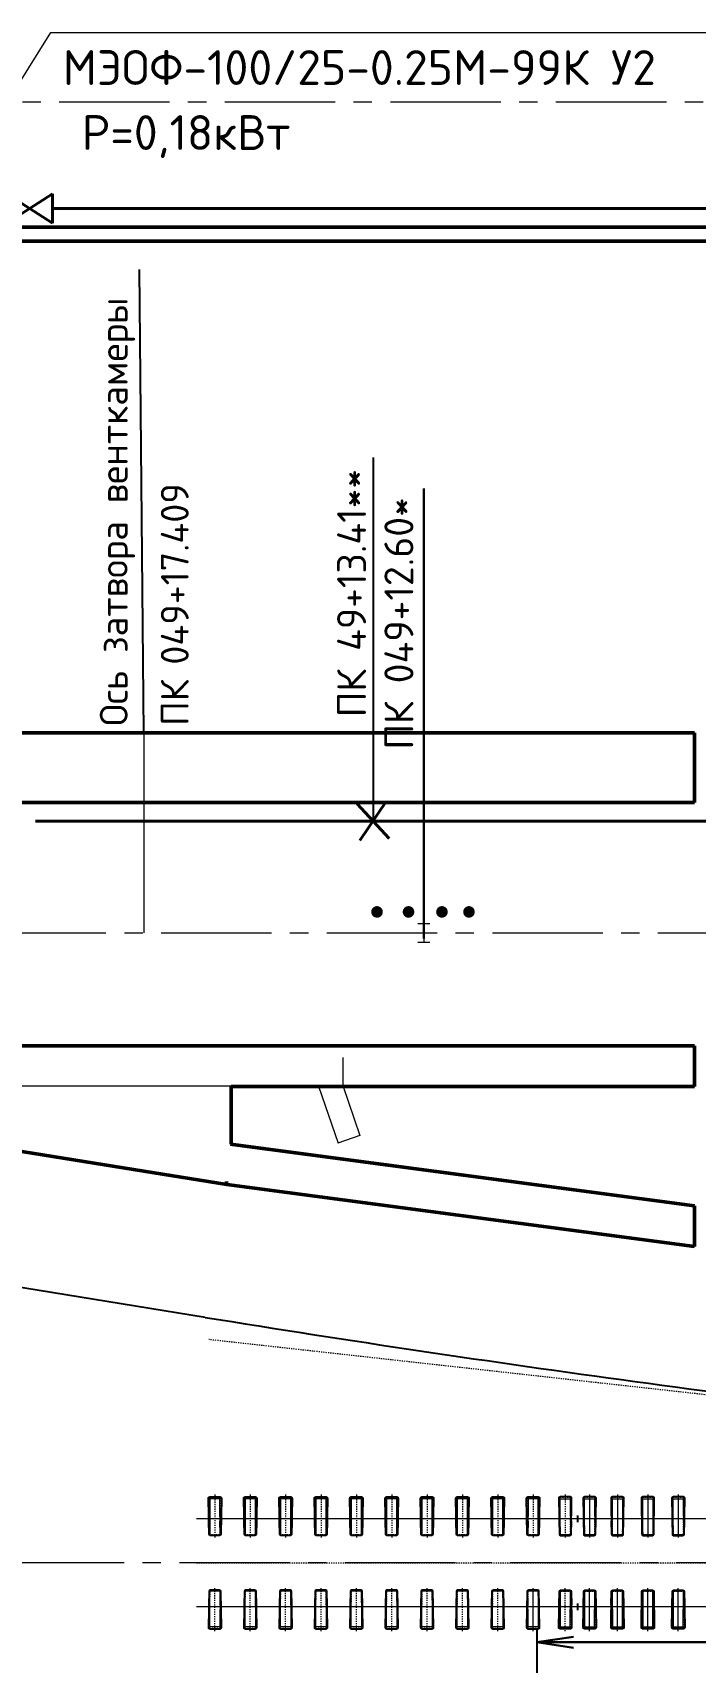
# Paper-space layout 'л2-л8' of a CAD drawing. Header units: millimetres. Extents: x 10032 to 18918, y -3051 to 627.
# Drawn here: x 17014.2 to 17071.4, y -1679.7 to -1539.1 of the extents above; entities that cross this region are included whole.
import ezdxf

# ---------------------------------------------------------------- set-up
doc = ezdxf.new("R2010")
doc.units = ezdxf.units.MM
doc.header["$LTSCALE"] = 0.5
for name, pattern in [('CENTER', [2, 1.25, -0.25, 0.25, -0.25]), ('CENTER2', [28.575, 19.05, -3.175, 3.175, -3.175]), ('HIDDEN', [0.375, 0.25, -0.125])]:
    doc.linetypes.add(name, pattern=pattern)
for name, color, linetype in [('1_NADPIS', 7, 'Continuous'), ('3_RAZMER', 7, 'Continuous'), ('NADPISI', 110, 'Continuous'), ('ВК_надписи', 7, 'Continuous'), ('ВК_сети', 4, 'Continuous'), ('ГТ_Конструкции', 2, 'Continuous'), ('ГТ_Ось_Пути', 251, 'Continuous'), ('ГТ_Ось_разбивочная', 7, 'Continuous'), ('Эл', 41, 'Continuous')]:
    doc.layers.add(name, color=color, linetype=linetype)
for name, color, linetype, lineweight in [('А_Конструкции', 4, 'Continuous', 50), ('А_Текст', 255, 'Continuous', 20), ('АР_Оси', 242, 'CENTER2', 18)]:
    doc.layers.add(name, color=color, linetype=linetype, lineweight=lineweight)
doc.layers.add('ГТ_Стрелочный_Перевод', color=6, linetype='Continuous', lineweight=15, transparency=0.5)
doc.styles.add('Стандарт ММП', font='isocpeur.ttf')

# ---------------------------------------------------------------- blocks, each defined once
blk = doc.blocks.new('10093')
at = {"lineweight": 9}
for p, q in [((-28320, 760), (-34887, 760)), ((-28320, 760), (-28320, 817)), ((-28320, 760), (-28320, 817)), ((-28320, 703), (-28320, 760)), ((-28320, 703), (-28320, 760)), ((-28312, 760), (-28312, 817)), ((-28312, 760), (-28312, 817)), ((-28312, 703), (-28312, 760)), ((-28312, 703), (-28312, 760)), ((-15812, 760), (-28312, 760)), ((-28320, -760), (-34887, -760)), ((-28320, -760), (-28320, -703)), ((-28320, -760), (-28320, -703)), ((-28320, -817), (-28320, -760)), ((-28320, -817), (-28320, -760)), ((-28312, -760), (-28312, -703)), ((-28312, -760), (-28312, -703)), ((-28312, -817), (-28312, -760)), ((-28312, -817), (-28312, -760)), ((-15812, -760), (-28312, -760))]:
    blk.add_line(p, q, dxfattribs=at)
at = {"color": 5, "linetype": 'CENTER', "lineweight": 9, "ltscale": 0.25}
for p, q in [((-34887, 0), (27795, 0)), ((-1, 0), (-34674, -3853))]:
    blk.add_line(p, q, dxfattribs=at)
at = {"lineweight": 9, "ltscale": 100}
for points in [[(-34679, 493), (-34688, 1116, -0.418481), (-34662, 1143), (-34481, 1143, -0.418481), (-34455, 1116), (-34464, 493)], [(-34668, 494), (-34677, 1117, -0.418481), (-34662, 1132), (-34481, 1132, -0.418481), (-34466, 1117), (-34475, 494)], [(-34069, 493), (-34078, 1116, -0.418481), (-34052, 1143), (-33871, 1143, -0.418481), (-33845, 1116), (-33854, 493)], [(-34058, 494), (-34067, 1117, -0.418481), (-34052, 1132), (-33871, 1132, -0.418481), (-33856, 1117), (-33865, 494)], [(-33459, 493), (-33468, 1116, -0.418481), (-33442, 1143), (-33261, 1143, -0.418481), (-33235, 1116), (-33244, 493)], [(-33448, 494), (-33457, 1117, -0.418481), (-33442, 1132), (-33261, 1132, -0.418481), (-33246, 1117), (-33255, 494)], [(-32849, 493), (-32858, 1116, -0.418481), (-32832, 1143), (-32651, 1143, -0.418481), (-32625, 1116), (-32634, 493)], [(-32838, 494), (-32847, 1117, -0.418481), (-32832, 1132), (-32651, 1132, -0.418481), (-32636, 1117), (-32645, 494)], [(-32239, 493), (-32248, 1116, -0.418481), (-32222, 1143), (-32041, 1143, -0.418481), (-32015, 1116), (-32024, 493)], [(-32228, 494), (-32237, 1117, -0.418481), (-32222, 1132), (-32041, 1132, -0.418481), (-32026, 1117), (-32035, 494)], [(-31629, 493), (-31638, 1116, -0.418481), (-31612, 1143), (-31431, 1143, -0.418481), (-31405, 1116), (-31414, 493)], [(-31618, 494), (-31627, 1117, -0.418481), (-31612, 1132), (-31431, 1132, -0.418481), (-31416, 1117), (-31425, 494)], [(-31019, 493), (-31028, 1116, -0.418481), (-31002, 1143), (-30821, 1143, -0.418481), (-30795, 1116), (-30804, 493)], [(-31008, 494), (-31017, 1117, -0.418481), (-31002, 1132), (-30821, 1132, -0.418481), (-30806, 1117), (-30815, 494)], [(-30409, 493), (-30418, 1116, -0.418481), (-30392, 1143), (-30211, 1143, -0.418481), (-30185, 1116), (-30194, 493)], [(-30398, 494), (-30407, 1117, -0.418481), (-30392, 1132), (-30211, 1132, -0.418481), (-30196, 1117), (-30205, 494)], [(-29799, 493), (-29808, 1116, -0.418481), (-29782, 1143), (-29601, 1143, -0.418481), (-29575, 1116), (-29584, 493)], [(-29788, 494), (-29797, 1117, -0.418481), (-29782, 1132), (-29601, 1132, -0.418481), (-29586, 1117), (-29595, 494)], [(-29189, 493), (-29198, 1116, -0.418481), (-29172, 1143), (-28991, 1143, -0.418481), (-28965, 1116), (-28974, 493)], [(-29178, 494), (-29187, 1117, -0.418481), (-29172, 1132), (-28991, 1132, -0.418481), (-28976, 1117), (-28985, 494)], [(-28419, 494), (-28410, 1117, 0.418481), (-28436, 1143), (-28616, 1143, 0.418481), (-28642, 1117), (-28633, 494)], [(-28430, 494), (-28421, 1117, 0.418481), (-28436, 1132), (-28616, 1132, 0.418481), (-28631, 1117), (-28622, 494)], [(-27999, 494), (-27990, 1117, 0.418481), (-28016, 1143), (-28196, 1143, 0.418481), (-28222, 1117), (-28213, 494)], [(-28010, 494), (-28001, 1117, 0.418481), (-28016, 1132), (-28196, 1132, 0.418481), (-28211, 1117), (-28202, 494)], [(-27519, 494), (-27510, 1117, 0.418481), (-27536, 1143), (-27716, 1143, 0.418481), (-27742, 1117), (-27733, 494)], [(-27530, 494), (-27521, 1117, 0.418481), (-27536, 1132), (-27716, 1132, 0.418481), (-27731, 1117), (-27722, 494)], [(-26994, 494), (-26985, 1117, 0.418481), (-27011, 1143), (-27191, 1143, 0.418481), (-27217, 1117), (-27208, 494)], [(-27005, 494), (-26996, 1117, 0.418481), (-27011, 1132), (-27191, 1132, 0.418481), (-27206, 1117), (-27197, 494)], [(-26469, 494), (-26460, 1117, 0.418481), (-26486, 1143), (-26666, 1143, 0.418481), (-26692, 1117), (-26683, 494)], [(-26480, 494), (-26471, 1117, 0.418481), (-26486, 1132), (-26666, 1132, 0.418481), (-26681, 1117), (-26672, 494)], [(-34483, 491), (-34484, 1100, 0.413505), (-34489, 1105), (-34654, 1105, 0.413505), (-34659, 1100), (-34660, 491)], [(-33873, 491), (-33874, 1100, 0.413505), (-33879, 1105), (-34044, 1105, 0.413505), (-34049, 1100), (-34050, 491)], [(-33263, 491), (-33264, 1100, 0.413505), (-33269, 1105), (-33434, 1105, 0.413505), (-33439, 1100), (-33440, 491)], [(-32653, 491), (-32654, 1100, 0.413505), (-32659, 1105), (-32824, 1105, 0.413505), (-32829, 1100), (-32830, 491)], [(-32043, 491), (-32044, 1100, 0.413505), (-32049, 1105), (-32214, 1105, 0.413505), (-32219, 1100), (-32220, 491)], [(-31433, 491), (-31434, 1100, 0.413505), (-31439, 1105), (-31604, 1105, 0.413505), (-31609, 1100), (-31610, 491)], [(-30823, 491), (-30824, 1100, 0.413505), (-30829, 1105), (-30994, 1105, 0.413505), (-30999, 1100), (-31000, 491)], [(-30213, 491), (-30214, 1100, 0.413505), (-30219, 1105), (-30384, 1105, 0.413505), (-30389, 1100), (-30390, 491)], [(-29603, 491), (-29604, 1100, 0.413505), (-29609, 1105), (-29774, 1105, 0.413505), (-29779, 1100), (-29780, 491)], [(-28993, 491), (-28994, 1100, 0.413505), (-28999, 1105), (-29164, 1105, 0.413505), (-29169, 1100), (-29170, 491)], [(-28614, 491), (-28613, 1101, -0.413505), (-28608, 1106), (-28444, 1106, -0.413505), (-28439, 1101), (-28438, 491)], [(-28194, 491), (-28193, 1101, -0.413505), (-28188, 1106), (-28024, 1106, -0.413505), (-28019, 1101), (-28018, 491)], [(-27714, 491), (-27713, 1101, -0.413505), (-27708, 1106), (-27544, 1106, -0.413505), (-27539, 1101), (-27538, 491)], [(-27189, 491), (-27188, 1101, -0.413505), (-27183, 1106), (-27019, 1106, -0.413505), (-27014, 1101), (-27013, 491)], [(-26664, 491), (-26663, 1101, -0.413505), (-26658, 1106), (-26494, 1106, -0.413505), (-26489, 1101), (-26488, 491)], [(-34461, 723), (-34464, 493, -0.409959), (-34490, 468), (-34653, 468, -0.409959), (-34679, 493), (-34682, 723)], [(-34653, 479, -0.409959), (-34668, 494), (-34671, 723)], [(-34659, 723), (-34660, 490, 0.414922), (-34655, 485), (-34488, 485, 0.414922), (-34483, 490), (-34484, 723)], [(-34472, 723), (-34475, 494, -0.409959), (-34490, 479), (-34653, 479)], [(-33851, 723), (-33854, 493, -0.409959), (-33880, 468), (-34043, 468, -0.409959), (-34069, 493), (-34072, 723)], [(-34043, 479, -0.409959), (-34058, 494), (-34061, 723)], [(-34049, 723), (-34050, 490, 0.414922), (-34045, 485), (-33878, 485, 0.414922), (-33873, 490), (-33874, 723)], [(-33862, 723), (-33865, 494, -0.409959), (-33880, 479), (-34043, 479)], [(-33241, 723), (-33244, 493, -0.409959), (-33270, 468), (-33433, 468, -0.409959), (-33459, 493), (-33462, 723)], [(-33433, 479, -0.409959), (-33448, 494), (-33451, 723)], [(-33439, 723), (-33440, 490, 0.414922), (-33435, 485), (-33268, 485, 0.414922), (-33263, 490), (-33264, 723)], [(-33252, 723), (-33255, 494, -0.409959), (-33270, 479), (-33433, 479)], [(-32631, 723), (-32634, 493, -0.409959), (-32660, 468), (-32823, 468, -0.409959), (-32849, 493), (-32852, 723)], [(-32823, 479, -0.409959), (-32838, 494), (-32841, 723)], [(-32829, 723), (-32830, 490, 0.414922), (-32825, 485), (-32658, 485, 0.414922), (-32653, 490), (-32654, 723)], [(-32642, 723), (-32645, 494, -0.409959), (-32660, 479), (-32823, 479)], [(-32021, 723), (-32024, 493, -0.409959), (-32050, 468), (-32213, 468, -0.409959), (-32239, 493), (-32242, 723)], [(-32213, 479, -0.409959), (-32228, 494), (-32231, 723)], [(-32219, 723), (-32220, 490, 0.414922), (-32215, 485), (-32048, 485, 0.414922), (-32043, 490), (-32044, 723)], [(-32032, 723), (-32035, 494, -0.409959), (-32050, 479), (-32213, 479)], [(-31411, 723), (-31414, 493, -0.409959), (-31440, 468), (-31603, 468, -0.409959), (-31629, 493), (-31632, 723)], [(-31603, 479, -0.409959), (-31618, 494), (-31621, 723)], [(-31609, 723), (-31610, 490, 0.414922), (-31605, 485), (-31438, 485, 0.414922), (-31433, 490), (-31434, 723)], [(-31422, 723), (-31425, 494, -0.409959), (-31440, 479), (-31603, 479)], [(-30801, 723), (-30804, 493, -0.409959), (-30830, 468), (-30993, 468, -0.409959), (-31019, 493), (-31022, 723)], [(-30993, 479, -0.409959), (-31008, 494), (-31011, 723)], [(-30999, 723), (-31000, 490, 0.414922), (-30995, 485), (-30828, 485, 0.414922), (-30823, 490), (-30824, 723)], [(-30812, 723), (-30815, 494, -0.409959), (-30830, 479), (-30993, 479)], [(-30191, 723), (-30194, 493, -0.409959), (-30220, 468), (-30383, 468, -0.409959), (-30409, 493), (-30412, 723)], [(-30383, 479, -0.409959), (-30398, 494), (-30401, 723)], [(-30389, 723), (-30390, 490, 0.414922), (-30385, 485), (-30218, 485, 0.414922), (-30213, 490), (-30214, 723)], [(-30202, 723), (-30205, 494, -0.409959), (-30220, 479), (-30383, 479)], [(-29581, 723), (-29584, 493, -0.409959), (-29610, 468), (-29773, 468, -0.409959), (-29799, 493), (-29802, 723)], [(-29773, 479, -0.409959), (-29788, 494), (-29791, 723)], [(-29779, 723), (-29780, 490, 0.414922), (-29775, 485), (-29608, 485, 0.414922), (-29603, 490), (-29604, 723)], [(-29592, 723), (-29595, 494, -0.409959), (-29610, 479), (-29773, 479)], [(-28971, 723), (-28974, 493, -0.409959), (-29000, 468), (-29163, 468, -0.409959), (-29189, 493), (-29192, 723)], [(-29163, 479, -0.409959), (-29178, 494), (-29181, 723)], [(-29169, 723), (-29170, 490, 0.414922), (-29165, 485), (-28998, 485, 0.414922), (-28993, 490), (-28994, 723)], [(-28982, 723), (-28985, 494, -0.409959), (-29000, 479), (-29163, 479)], [(-28637, 723), (-28633, 494, 0.409959), (-28607, 468), (-28445, 468, 0.409959), (-28419, 494), (-28415, 723)], [(-28626, 723), (-28622, 494, 0.409959), (-28607, 479), (-28445, 479)], [(-28438, 723), (-28438, 491, -0.414922), (-28443, 486), (-28609, 486, -0.414922), (-28614, 491), (-28614, 723)], [(-28445, 479, 0.409959), (-28430, 494), (-28426, 723)], [(-28217, 723), (-28213, 494, 0.409959), (-28187, 468), (-28025, 468, 0.409959), (-27999, 494), (-27995, 723)], [(-28206, 723), (-28202, 494, 0.409959), (-28187, 479), (-28025, 479)], [(-28018, 723), (-28018, 491, -0.414922), (-28023, 486), (-28189, 486, -0.414922), (-28194, 491), (-28194, 723)], [(-28025, 479, 0.409959), (-28010, 494), (-28006, 723)], [(-27737, 723), (-27733, 494, 0.409959), (-27707, 468), (-27545, 468, 0.409959), (-27519, 494), (-27515, 723)], [(-27726, 723), (-27722, 494, 0.409959), (-27707, 479), (-27545, 479)], [(-27538, 723), (-27538, 491, -0.414922), (-27543, 486), (-27709, 486, -0.414922), (-27714, 491), (-27714, 723)], [(-27545, 479, 0.409959), (-27530, 494), (-27526, 723)], [(-27212, 723), (-27208, 494, 0.409959), (-27182, 468), (-27020, 468, 0.409959), (-26994, 494), (-26990, 723)], [(-27201, 723), (-27197, 494, 0.409959), (-27182, 479), (-27020, 479)], [(-27013, 723), (-27013, 491, -0.414922), (-27018, 486), (-27184, 486, -0.414922), (-27189, 491), (-27189, 723)], [(-27020, 479, 0.409959), (-27005, 494), (-27001, 723)], [(-26687, 723), (-26683, 494, 0.409959), (-26657, 468), (-26495, 468, 0.409959), (-26469, 494), (-26465, 723)], [(-26676, 723), (-26672, 494, 0.409959), (-26657, 479), (-26495, 479)], [(-26488, 723), (-26488, 491, -0.414922), (-26493, 486), (-26659, 486, -0.414922), (-26664, 491), (-26664, 723)], [(-26495, 479, 0.409959), (-26480, 494), (-26476, 723)], [(-34679, -493), (-34688, -1116, 0.418481), (-34662, -1143), (-34481, -1143, 0.418481), (-34455, -1116), (-34464, -493)], [(-34461, -722), (-34464, -493, 0.409959), (-34490, -468), (-34653, -468, 0.409959), (-34679, -493), (-34682, -722)], [(-34668, -494), (-34677, -1117, 0.418481), (-34662, -1132), (-34481, -1132, 0.418481), (-34466, -1117), (-34475, -494)], [(-34653, -479, 0.409959), (-34668, -494), (-34671, -722)], [(-34659, -722), (-34660, -490, -0.414922), (-34655, -485), (-34488, -485, -0.414922), (-34483, -490), (-34484, -722)], [(-34483, -491), (-34484, -1100, -0.413505), (-34489, -1105), (-34654, -1105, -0.413505), (-34659, -1100), (-34660, -491)], [(-34472, -722), (-34475, -494, 0.409959), (-34490, -479), (-34653, -479)], [(-34069, -493), (-34078, -1116, 0.418481), (-34052, -1143), (-33871, -1143, 0.418481), (-33845, -1116), (-33854, -493)], [(-33851, -722), (-33854, -493, 0.409959), (-33880, -468), (-34043, -468, 0.409959), (-34069, -493), (-34072, -722)], [(-34058, -494), (-34067, -1117, 0.418481), (-34052, -1132), (-33871, -1132, 0.418481), (-33856, -1117), (-33865, -494)], [(-34043, -479, 0.409959), (-34058, -494), (-34061, -722)], [(-34049, -722), (-34050, -490, -0.414922), (-34045, -485), (-33878, -485, -0.414922), (-33873, -490), (-33874, -722)], [(-33873, -491), (-33874, -1100, -0.413505), (-33879, -1105), (-34044, -1105, -0.413505), (-34049, -1100), (-34050, -491)], [(-33862, -722), (-33865, -494, 0.409959), (-33880, -479), (-34043, -479)], [(-33459, -493), (-33468, -1116, 0.418481), (-33442, -1143), (-33261, -1143, 0.418481), (-33235, -1116), (-33244, -493)], [(-33241, -722), (-33244, -493, 0.409959), (-33270, -468), (-33433, -468, 0.409959), (-33459, -493), (-33462, -722)], [(-33448, -494), (-33457, -1117, 0.418481), (-33442, -1132), (-33261, -1132, 0.418481), (-33246, -1117), (-33255, -494)], [(-33433, -479, 0.409959), (-33448, -494), (-33451, -722)], [(-33439, -722), (-33440, -490, -0.414922), (-33435, -485), (-33268, -485, -0.414922), (-33263, -490), (-33264, -722)], [(-33263, -491), (-33264, -1100, -0.413505), (-33269, -1105), (-33434, -1105, -0.413505), (-33439, -1100), (-33440, -491)], [(-33252, -722), (-33255, -494, 0.409959), (-33270, -479), (-33433, -479)], [(-32849, -493), (-32858, -1116, 0.418481), (-32832, -1143), (-32651, -1143, 0.418481), (-32625, -1116), (-32634, -493)], [(-32631, -722), (-32634, -493, 0.409959), (-32660, -468), (-32823, -468, 0.409959), (-32849, -493), (-32852, -722)], [(-32838, -494), (-32847, -1117, 0.418481), (-32832, -1132), (-32651, -1132, 0.418481), (-32636, -1117), (-32645, -494)], [(-32823, -479, 0.409959), (-32838, -494), (-32841, -722)], [(-32829, -722), (-32830, -490, -0.414922), (-32825, -485), (-32658, -485, -0.414922), (-32653, -490), (-32654, -722)], [(-32653, -491), (-32654, -1100, -0.413505), (-32659, -1105), (-32824, -1105, -0.413505), (-32829, -1100), (-32830, -491)], [(-32642, -722), (-32645, -494, 0.409959), (-32660, -479), (-32823, -479)], [(-32239, -493), (-32248, -1116, 0.418481), (-32222, -1143), (-32041, -1143, 0.418481), (-32015, -1116), (-32024, -493)], [(-32021, -722), (-32024, -493, 0.409959), (-32050, -468), (-32213, -468, 0.409959), (-32239, -493), (-32242, -722)], [(-32228, -494), (-32237, -1117, 0.418481), (-32222, -1132), (-32041, -1132, 0.418481), (-32026, -1117), (-32035, -494)], [(-32213, -479, 0.409959), (-32228, -494), (-32231, -722)], [(-32219, -722), (-32220, -490, -0.414922), (-32215, -485), (-32048, -485, -0.414922), (-32043, -490), (-32044, -722)], [(-32043, -491), (-32044, -1100, -0.413505), (-32049, -1105), (-32214, -1105, -0.413505), (-32219, -1100), (-32220, -491)], [(-32032, -722), (-32035, -494, 0.409959), (-32050, -479), (-32213, -479)], [(-31629, -493), (-31638, -1116, 0.418481), (-31612, -1143), (-31431, -1143, 0.418481), (-31405, -1116), (-31414, -493)], [(-31411, -722), (-31414, -493, 0.409959), (-31440, -468), (-31603, -468, 0.409959), (-31629, -493), (-31632, -722)], [(-31618, -494), (-31627, -1117, 0.418481), (-31612, -1132), (-31431, -1132, 0.418481), (-31416, -1117), (-31425, -494)], [(-31603, -479, 0.409959), (-31618, -494), (-31621, -722)], [(-31609, -722), (-31610, -490, -0.414922), (-31605, -485), (-31438, -485, -0.414922), (-31433, -490), (-31434, -722)], [(-31433, -491), (-31434, -1100, -0.413505), (-31439, -1105), (-31604, -1105, -0.413505), (-31609, -1100), (-31610, -491)], [(-31422, -722), (-31425, -494, 0.409959), (-31440, -479), (-31603, -479)], [(-31019, -493), (-31028, -1116, 0.418481), (-31002, -1143), (-30821, -1143, 0.418481), (-30795, -1116), (-30804, -493)], [(-30801, -722), (-30804, -493, 0.409959), (-30830, -468), (-30993, -468, 0.409959), (-31019, -493), (-31022, -722)], [(-31008, -494), (-31017, -1117, 0.418481), (-31002, -1132), (-30821, -1132, 0.418481), (-30806, -1117), (-30815, -494)], [(-30993, -479, 0.409959), (-31008, -494), (-31011, -722)], [(-30999, -722), (-31000, -490, -0.414922), (-30995, -485), (-30828, -485, -0.414922), (-30823, -490), (-30824, -722)], [(-30823, -491), (-30824, -1100, -0.413505), (-30829, -1105), (-30994, -1105, -0.413505), (-30999, -1100), (-31000, -491)], [(-30812, -722), (-30815, -494, 0.409959), (-30830, -479), (-30993, -479)], [(-30409, -493), (-30418, -1116, 0.418481), (-30392, -1143), (-30211, -1143, 0.418481), (-30185, -1116), (-30194, -493)], [(-30191, -722), (-30194, -493, 0.409959), (-30220, -468), (-30383, -468, 0.409959), (-30409, -493), (-30412, -722)], [(-30398, -494), (-30407, -1117, 0.418481), (-30392, -1132), (-30211, -1132, 0.418481), (-30196, -1117), (-30205, -494)], [(-30383, -479, 0.409959), (-30398, -494), (-30401, -722)], [(-30389, -722), (-30390, -490, -0.414922), (-30385, -485), (-30218, -485, -0.414922), (-30213, -490), (-30214, -722)], [(-30213, -491), (-30214, -1100, -0.413505), (-30219, -1105), (-30384, -1105, -0.413505), (-30389, -1100), (-30390, -491)], [(-30202, -722), (-30205, -494, 0.409959), (-30220, -479), (-30383, -479)], [(-29799, -493), (-29808, -1116, 0.418481), (-29782, -1143), (-29601, -1143, 0.418481), (-29575, -1116), (-29584, -493)], [(-29581, -722), (-29584, -493, 0.409959), (-29610, -468), (-29773, -468, 0.409959), (-29799, -493), (-29802, -722)], [(-29788, -494), (-29797, -1117, 0.418481), (-29782, -1132), (-29601, -1132, 0.418481), (-29586, -1117), (-29595, -494)], [(-29773, -479, 0.409959), (-29788, -494), (-29791, -722)], [(-29779, -722), (-29780, -490, -0.414922), (-29775, -485), (-29608, -485, -0.414922), (-29603, -490), (-29604, -722)], [(-29603, -491), (-29604, -1100, -0.413505), (-29609, -1105), (-29774, -1105, -0.413505), (-29779, -1100), (-29780, -491)], [(-29592, -722), (-29595, -494, 0.409959), (-29610, -479), (-29773, -479)], [(-29189, -493), (-29198, -1116, 0.418481), (-29172, -1143), (-28991, -1143, 0.418481), (-28965, -1116), (-28974, -493)], [(-28971, -722), (-28974, -493, 0.409959), (-29000, -468), (-29163, -468, 0.409959), (-29189, -493), (-29192, -722)], [(-29178, -494), (-29187, -1117, 0.418481), (-29172, -1132), (-28991, -1132, 0.418481), (-28976, -1117), (-28985, -494)], [(-29163, -479, 0.409959), (-29178, -494), (-29181, -722)], [(-29169, -722), (-29170, -490, -0.414922), (-29165, -485), (-28998, -485, -0.414922), (-28993, -490), (-28994, -722)], [(-28993, -491), (-28994, -1100, -0.413505), (-28999, -1105), (-29164, -1105, -0.413505), (-29169, -1100), (-29170, -491)], [(-28982, -722), (-28985, -494, 0.409959), (-29000, -479), (-29163, -479)], [(-28419, -494), (-28410, -1117, -0.418481), (-28436, -1144), (-28616, -1144, -0.418481), (-28642, -1117), (-28633, -494)], [(-28637, -723), (-28633, -494, -0.409959), (-28607, -469), (-28445, -469, -0.409959), (-28419, -494), (-28415, -723)], [(-28430, -494), (-28421, -1117, -0.418481), (-28436, -1133), (-28616, -1133, -0.418481), (-28631, -1117), (-28622, -494)], [(-28626, -723), (-28622, -494, -0.409959), (-28607, -480), (-28445, -480)], [(-28438, -723), (-28438, -491, 0.414922), (-28443, -486), (-28609, -486, 0.414922), (-28614, -491), (-28614, -723)], [(-28614, -491), (-28613, -1101, 0.413505), (-28608, -1106), (-28444, -1106, 0.413505), (-28439, -1101), (-28438, -491)], [(-28445, -480, -0.409959), (-28430, -494), (-28426, -723)], [(-27999, -494), (-27990, -1117, -0.418481), (-28016, -1143), (-28196, -1143, -0.418481), (-28222, -1117), (-28213, -494)], [(-28217, -723), (-28213, -494, -0.409959), (-28187, -468), (-28025, -468, -0.409959), (-27999, -494), (-27995, -723)], [(-28010, -494), (-28001, -1117, -0.418481), (-28016, -1132), (-28196, -1132, -0.418481), (-28211, -1117), (-28202, -494)], [(-28206, -723), (-28202, -494, -0.409959), (-28187, -479), (-28025, -479)], [(-28018, -723), (-28018, -491, 0.414922), (-28023, -486), (-28189, -486, 0.414922), (-28194, -491), (-28194, -723)], [(-28194, -491), (-28193, -1101, 0.413505), (-28188, -1106), (-28024, -1106, 0.413505), (-28019, -1101), (-28018, -491)], [(-28025, -479, -0.409959), (-28010, -494), (-28006, -723)], [(-27519, -494), (-27510, -1117, -0.418481), (-27536, -1143), (-27716, -1143, -0.418481), (-27742, -1117), (-27733, -494)], [(-27737, -723), (-27733, -494, -0.409959), (-27707, -468), (-27545, -468, -0.409959), (-27519, -494), (-27515, -723)], [(-27530, -494), (-27521, -1117, -0.418481), (-27536, -1132), (-27716, -1132, -0.418481), (-27731, -1117), (-27722, -494)], [(-27726, -723), (-27722, -494, -0.409959), (-27707, -479), (-27545, -479)], [(-27538, -723), (-27538, -491, 0.414922), (-27543, -486), (-27709, -486, 0.414922), (-27714, -491), (-27714, -723)], [(-27714, -491), (-27713, -1101, 0.413505), (-27708, -1106), (-27544, -1106, 0.413505), (-27539, -1101), (-27538, -491)], [(-27545, -479, -0.409959), (-27530, -494), (-27526, -723)], [(-26994, -494), (-26985, -1117, -0.418481), (-27011, -1143), (-27191, -1143, -0.418481), (-27217, -1117), (-27208, -494)], [(-27212, -723), (-27208, -494, -0.409959), (-27182, -468), (-27020, -468, -0.409959), (-26994, -494), (-26990, -723)], [(-27005, -494), (-26996, -1117, -0.418481), (-27011, -1132), (-27191, -1132, -0.418481), (-27206, -1117), (-27197, -494)], [(-27201, -723), (-27197, -494, -0.409959), (-27182, -479), (-27020, -479)], [(-27013, -723), (-27013, -491, 0.414922), (-27018, -486), (-27184, -486, 0.414922), (-27189, -491), (-27189, -723)], [(-27189, -491), (-27188, -1101, 0.413505), (-27183, -1106), (-27019, -1106, 0.413505), (-27014, -1101), (-27013, -491)], [(-27020, -479, -0.409959), (-27005, -494), (-27001, -723)], [(-26469, -494), (-26460, -1117, -0.418481), (-26486, -1143), (-26666, -1143, -0.418481), (-26692, -1117), (-26683, -494)], [(-26687, -723), (-26683, -494, -0.409959), (-26657, -468), (-26495, -468, -0.409959), (-26469, -494), (-26465, -723)], [(-26480, -494), (-26471, -1117, -0.418481), (-26486, -1132), (-26666, -1132, -0.418481), (-26681, -1117), (-26672, -494)], [(-26676, -723), (-26672, -494, -0.409959), (-26657, -479), (-26495, -479)], [(-26488, -723), (-26488, -491, 0.414922), (-26493, -486), (-26659, -486, 0.414922), (-26664, -491), (-26664, -723)], [(-26664, -491), (-26663, -1101, 0.413505), (-26658, -1106), (-26494, -1106, 0.413505), (-26489, -1101), (-26488, -491)], [(-26495, -479, -0.409959), (-26480, -494), (-26476, -723)]]:
    blk.add_lwpolyline(points, format="xyb", dxfattribs=at)
at = {"linetype": 'HIDDEN', "lineweight": 9}
for points in [[(-34674, 494), (-34683, 1117, -0.418481), (-34662, 1138), (-34481, 1138, -0.418481), (-34460, 1117), (-34469, 494)], [(-34661, 494), (-34670, 1117, -0.418568), (-34661, 1125), (-34482, 1125, -0.418568), (-34473, 1117), (-34482, 494)], [(-34064, 494), (-34073, 1117, -0.418481), (-34052, 1138), (-33871, 1138, -0.418481), (-33850, 1117), (-33859, 494)], [(-34051, 494), (-34060, 1117, -0.418568), (-34051, 1125), (-33872, 1125, -0.418568), (-33863, 1117), (-33872, 494)], [(-33454, 494), (-33463, 1117, -0.418481), (-33442, 1138), (-33261, 1138, -0.418481), (-33240, 1117), (-33249, 494)], [(-33441, 494), (-33450, 1117, -0.418568), (-33441, 1125), (-33262, 1125, -0.418568), (-33253, 1117), (-33262, 494)], [(-32844, 494), (-32853, 1117, -0.418481), (-32832, 1138), (-32651, 1138, -0.418481), (-32630, 1117), (-32639, 494)], [(-32831, 494), (-32840, 1117, -0.418568), (-32831, 1125), (-32652, 1125, -0.418568), (-32643, 1117), (-32652, 494)], [(-32234, 494), (-32243, 1117, -0.418481), (-32222, 1138), (-32041, 1138, -0.418481), (-32020, 1117), (-32029, 494)], [(-32221, 494), (-32230, 1117, -0.418568), (-32221, 1125), (-32042, 1125, -0.418568), (-32033, 1117), (-32042, 494)], [(-31624, 494), (-31633, 1117, -0.418481), (-31612, 1138), (-31431, 1138, -0.418481), (-31410, 1117), (-31419, 494)], [(-31611, 494), (-31620, 1117, -0.418568), (-31611, 1125), (-31432, 1125, -0.418568), (-31423, 1117), (-31432, 494)], [(-31014, 494), (-31023, 1117, -0.418481), (-31002, 1138), (-30821, 1138, -0.418481), (-30800, 1117), (-30809, 494)], [(-31001, 494), (-31010, 1117, -0.418568), (-31001, 1125), (-30822, 1125, -0.418568), (-30813, 1117), (-30822, 494)], [(-30404, 494), (-30413, 1117, -0.418481), (-30392, 1138), (-30211, 1138, -0.418481), (-30190, 1117), (-30199, 494)], [(-30391, 494), (-30400, 1117, -0.418568), (-30391, 1125), (-30212, 1125, -0.418568), (-30203, 1117), (-30212, 494)], [(-29794, 494), (-29803, 1117, -0.418481), (-29782, 1138), (-29601, 1138, -0.418481), (-29580, 1117), (-29589, 494)], [(-29781, 494), (-29790, 1117, -0.418568), (-29781, 1125), (-29602, 1125, -0.418568), (-29593, 1117), (-29602, 494)], [(-29184, 494), (-29193, 1117, -0.418481), (-29172, 1138), (-28991, 1138, -0.418481), (-28970, 1117), (-28979, 494)], [(-29171, 494), (-29180, 1117, -0.418568), (-29171, 1125), (-28992, 1125, -0.418568), (-28983, 1117), (-28992, 494)], [(-28424, 494), (-28415, 1117, 0.418481), (-28436, 1138), (-28616, 1138, 0.418481), (-28637, 1117), (-28628, 494)], [(-28437, 494), (-28428, 1117, 0.418568), (-28436, 1126), (-28616, 1126, 0.418568), (-28624, 1117), (-28615, 494)], [(-28004, 494), (-27995, 1117, 0.418481), (-28016, 1138), (-28196, 1138, 0.418481), (-28217, 1117), (-28208, 494)], [(-28017, 494), (-28008, 1117, 0.418568), (-28016, 1126), (-28196, 1126, 0.418568), (-28204, 1117), (-28195, 494)], [(-27524, 494), (-27515, 1117, 0.418481), (-27536, 1138), (-27716, 1138, 0.418481), (-27737, 1117), (-27728, 494)], [(-27537, 494), (-27528, 1117, 0.418568), (-27536, 1126), (-27716, 1126, 0.418568), (-27724, 1117), (-27715, 494)], [(-26999, 494), (-26990, 1117, 0.418481), (-27011, 1138), (-27191, 1138, 0.418481), (-27212, 1117), (-27203, 494)], [(-27012, 494), (-27003, 1117, 0.418568), (-27011, 1126), (-27191, 1126, 0.418568), (-27199, 1117), (-27190, 494)], [(-26474, 494), (-26465, 1117, 0.418481), (-26486, 1138), (-26666, 1138, 0.418481), (-26687, 1117), (-26678, 494)], [(-26487, 494), (-26478, 1117, 0.418568), (-26486, 1126), (-26666, 1126, 0.418568), (-26674, 1117), (-26665, 494)], [(-34466, 723), (-34469, 494, -0.409959), (-34490, 473), (-34653, 473, -0.409959), (-34674, 494), (-34677, 723)], [(-34652, 485, -0.409873), (-34661, 494), (-34664, 723)], [(-34479, 723), (-34482, 494, -0.409873), (-34491, 485), (-34652, 485)], [(-33856, 723), (-33859, 494, -0.409959), (-33880, 473), (-34043, 473, -0.409959), (-34064, 494), (-34067, 723)], [(-34042, 485, -0.409873), (-34051, 494), (-34054, 723)], [(-33869, 723), (-33872, 494, -0.409873), (-33881, 485), (-34042, 485)], [(-33246, 723), (-33249, 494, -0.409959), (-33270, 473), (-33433, 473, -0.409959), (-33454, 494), (-33457, 723)], [(-33432, 485, -0.409873), (-33441, 494), (-33444, 723)], [(-33259, 723), (-33262, 494, -0.409873), (-33271, 485), (-33432, 485)], [(-32636, 723), (-32639, 494, -0.409959), (-32660, 473), (-32823, 473, -0.409959), (-32844, 494), (-32847, 723)], [(-32822, 485, -0.409873), (-32831, 494), (-32834, 723)], [(-32649, 723), (-32652, 494, -0.409873), (-32661, 485), (-32822, 485)], [(-32026, 723), (-32029, 494, -0.409959), (-32050, 473), (-32213, 473, -0.409959), (-32234, 494), (-32237, 723)], [(-32212, 485, -0.409873), (-32221, 494), (-32224, 723)], [(-32039, 723), (-32042, 494, -0.409873), (-32051, 485), (-32212, 485)], [(-31416, 723), (-31419, 494, -0.409959), (-31440, 473), (-31603, 473, -0.409959), (-31624, 494), (-31627, 723)], [(-31602, 485, -0.409873), (-31611, 494), (-31614, 723)], [(-31429, 723), (-31432, 494, -0.409873), (-31441, 485), (-31602, 485)], [(-30806, 723), (-30809, 494, -0.409959), (-30830, 473), (-30993, 473, -0.409959), (-31014, 494), (-31017, 723)], [(-30992, 485, -0.409873), (-31001, 494), (-31004, 723)], [(-30819, 723), (-30822, 494, -0.409873), (-30831, 485), (-30992, 485)], [(-30196, 723), (-30199, 494, -0.409959), (-30220, 473), (-30383, 473, -0.409959), (-30404, 494), (-30407, 723)], [(-30382, 485, -0.409873), (-30391, 494), (-30394, 723)], [(-30209, 723), (-30212, 494, -0.409873), (-30221, 485), (-30382, 485)], [(-29586, 723), (-29589, 494, -0.409959), (-29610, 473), (-29773, 473, -0.409959), (-29794, 494), (-29797, 723)], [(-29772, 485, -0.409873), (-29781, 494), (-29784, 723)], [(-29599, 723), (-29602, 494, -0.409873), (-29611, 485), (-29772, 485)], [(-28976, 723), (-28979, 494, -0.409959), (-29000, 473), (-29163, 473, -0.409959), (-29184, 494), (-29187, 723)], [(-29162, 485, -0.409873), (-29171, 494), (-29174, 723)], [(-28989, 723), (-28992, 494, -0.409873), (-29001, 485), (-29162, 485)], [(-28632, 723), (-28628, 494, 0.409959), (-28607, 473), (-28445, 473, 0.409959), (-28424, 494), (-28420, 723)], [(-28619, 723), (-28615, 494, 0.409873), (-28607, 486), (-28445, 486)], [(-28445, 486, 0.409873), (-28437, 494), (-28433, 723)], [(-28212, 723), (-28208, 494, 0.409959), (-28187, 473), (-28025, 473, 0.409959), (-28004, 494), (-28000, 723)], [(-28199, 723), (-28195, 494, 0.409873), (-28187, 486), (-28025, 486)], [(-28025, 486, 0.409873), (-28017, 494), (-28013, 723)], [(-27732, 723), (-27728, 494, 0.409959), (-27707, 473), (-27545, 473, 0.409959), (-27524, 494), (-27520, 723)], [(-27719, 723), (-27715, 494, 0.409873), (-27707, 486), (-27545, 486)], [(-27545, 486, 0.409873), (-27537, 494), (-27533, 723)], [(-27207, 723), (-27203, 494, 0.409959), (-27182, 473), (-27020, 473, 0.409959), (-26999, 494), (-26995, 723)], [(-27194, 723), (-27190, 494, 0.409873), (-27182, 486), (-27020, 486)], [(-27020, 486, 0.409873), (-27012, 494), (-27008, 723)], [(-26682, 723), (-26678, 494, 0.409959), (-26657, 473), (-26495, 473, 0.409959), (-26474, 494), (-26470, 723)], [(-26669, 723), (-26665, 494, 0.409873), (-26657, 486), (-26495, 486)], [(-26495, 486, 0.409873), (-26487, 494), (-26483, 723)], [(-34674, -494), (-34683, -1117, 0.418481), (-34662, -1138), (-34481, -1138, 0.418481), (-34460, -1117), (-34469, -494)], [(-34466, -722), (-34469, -494, 0.409959), (-34490, -473), (-34653, -473, 0.409959), (-34674, -494), (-34677, -722)], [(-34661, -494), (-34670, -1117, 0.418568), (-34661, -1125), (-34482, -1125, 0.418568), (-34473, -1117), (-34482, -494)], [(-34652, -485, 0.409873), (-34661, -494), (-34664, -722)], [(-34479, -722), (-34482, -494, 0.409873), (-34491, -485), (-34652, -485)], [(-34064, -494), (-34073, -1117, 0.418481), (-34052, -1138), (-33871, -1138, 0.418481), (-33850, -1117), (-33859, -494)], [(-33856, -722), (-33859, -494, 0.409959), (-33880, -473), (-34043, -473, 0.409959), (-34064, -494), (-34067, -722)], [(-34051, -494), (-34060, -1117, 0.418568), (-34051, -1125), (-33872, -1125, 0.418568), (-33863, -1117), (-33872, -494)], [(-34042, -485, 0.409873), (-34051, -494), (-34054, -722)], [(-33869, -722), (-33872, -494, 0.409873), (-33881, -485), (-34042, -485)], [(-33454, -494), (-33463, -1117, 0.418481), (-33442, -1138), (-33261, -1138, 0.418481), (-33240, -1117), (-33249, -494)], [(-33246, -722), (-33249, -494, 0.409959), (-33270, -473), (-33433, -473, 0.409959), (-33454, -494), (-33457, -722)], [(-33441, -494), (-33450, -1117, 0.418568), (-33441, -1125), (-33262, -1125, 0.418568), (-33253, -1117), (-33262, -494)], [(-33432, -485, 0.409873), (-33441, -494), (-33444, -722)], [(-33259, -722), (-33262, -494, 0.409873), (-33271, -485), (-33432, -485)], [(-32844, -494), (-32853, -1117, 0.418481), (-32832, -1138), (-32651, -1138, 0.418481), (-32630, -1117), (-32639, -494)], [(-32636, -722), (-32639, -494, 0.409959), (-32660, -473), (-32823, -473, 0.409959), (-32844, -494), (-32847, -722)], [(-32831, -494), (-32840, -1117, 0.418568), (-32831, -1125), (-32652, -1125, 0.418568), (-32643, -1117), (-32652, -494)], [(-32822, -485, 0.409873), (-32831, -494), (-32834, -722)], [(-32649, -722), (-32652, -494, 0.409873), (-32661, -485), (-32822, -485)], [(-32234, -494), (-32243, -1117, 0.418481), (-32222, -1138), (-32041, -1138, 0.418481), (-32020, -1117), (-32029, -494)], [(-32026, -722), (-32029, -494, 0.409959), (-32050, -473), (-32213, -473, 0.409959), (-32234, -494), (-32237, -722)], [(-32221, -494), (-32230, -1117, 0.418568), (-32221, -1125), (-32042, -1125, 0.418568), (-32033, -1117), (-32042, -494)], [(-32212, -485, 0.409873), (-32221, -494), (-32224, -722)], [(-32039, -722), (-32042, -494, 0.409873), (-32051, -485), (-32212, -485)], [(-31624, -494), (-31633, -1117, 0.418481), (-31612, -1138), (-31431, -1138, 0.418481), (-31410, -1117), (-31419, -494)], [(-31416, -722), (-31419, -494, 0.409959), (-31440, -473), (-31603, -473, 0.409959), (-31624, -494), (-31627, -722)], [(-31611, -494), (-31620, -1117, 0.418568), (-31611, -1125), (-31432, -1125, 0.418568), (-31423, -1117), (-31432, -494)], [(-31602, -485, 0.409873), (-31611, -494), (-31614, -722)], [(-31429, -722), (-31432, -494, 0.409873), (-31441, -485), (-31602, -485)], [(-31014, -494), (-31023, -1117, 0.418481), (-31002, -1138), (-30821, -1138, 0.418481), (-30800, -1117), (-30809, -494)], [(-30806, -722), (-30809, -494, 0.409959), (-30830, -473), (-30993, -473, 0.409959), (-31014, -494), (-31017, -722)], [(-31001, -494), (-31010, -1117, 0.418568), (-31001, -1125), (-30822, -1125, 0.418568), (-30813, -1117), (-30822, -494)], [(-30992, -485, 0.409873), (-31001, -494), (-31004, -722)], [(-30819, -722), (-30822, -494, 0.409873), (-30831, -485), (-30992, -485)], [(-30404, -494), (-30413, -1117, 0.418481), (-30392, -1138), (-30211, -1138, 0.418481), (-30190, -1117), (-30199, -494)], [(-30196, -722), (-30199, -494, 0.409959), (-30220, -473), (-30383, -473, 0.409959), (-30404, -494), (-30407, -722)], [(-30391, -494), (-30400, -1117, 0.418568), (-30391, -1125), (-30212, -1125, 0.418568), (-30203, -1117), (-30212, -494)], [(-30382, -485, 0.409873), (-30391, -494), (-30394, -722)], [(-30209, -722), (-30212, -494, 0.409873), (-30221, -485), (-30382, -485)], [(-29794, -494), (-29803, -1117, 0.418481), (-29782, -1138), (-29601, -1138, 0.418481), (-29580, -1117), (-29589, -494)], [(-29586, -722), (-29589, -494, 0.409959), (-29610, -473), (-29773, -473, 0.409959), (-29794, -494), (-29797, -722)], [(-29781, -494), (-29790, -1117, 0.418568), (-29781, -1125), (-29602, -1125, 0.418568), (-29593, -1117), (-29602, -494)], [(-29772, -485, 0.409873), (-29781, -494), (-29784, -722)], [(-29599, -722), (-29602, -494, 0.409873), (-29611, -485), (-29772, -485)], [(-29184, -494), (-29193, -1117, 0.418481), (-29172, -1138), (-28991, -1138, 0.418481), (-28970, -1117), (-28979, -494)], [(-28976, -722), (-28979, -494, 0.409959), (-29000, -473), (-29163, -473, 0.409959), (-29184, -494), (-29187, -722)], [(-29171, -494), (-29180, -1117, 0.418568), (-29171, -1125), (-28992, -1125, 0.418568), (-28983, -1117), (-28992, -494)], [(-29162, -485, 0.409873), (-29171, -494), (-29174, -722)], [(-28989, -722), (-28992, -494, 0.409873), (-29001, -485), (-29162, -485)], [(-28424, -494), (-28415, -1117, -0.418481), (-28436, -1139), (-28616, -1139, -0.418481), (-28637, -1117), (-28628, -494)], [(-28632, -723), (-28628, -494, -0.409959), (-28607, -474), (-28445, -474, -0.409959), (-28424, -494), (-28420, -723)], [(-28437, -494), (-28428, -1117, -0.418568), (-28436, -1126), (-28616, -1126, -0.418568), (-28624, -1117), (-28615, -494)], [(-28619, -723), (-28615, -494, -0.409873), (-28607, -486), (-28445, -486)], [(-28445, -486, -0.409873), (-28437, -494), (-28433, -723)], [(-28004, -494), (-27995, -1117, -0.418481), (-28016, -1138), (-28196, -1138, -0.418481), (-28217, -1117), (-28208, -494)], [(-28212, -723), (-28208, -494, -0.409959), (-28187, -473), (-28025, -473, -0.409959), (-28004, -494), (-28000, -723)], [(-28017, -494), (-28008, -1117, -0.418568), (-28016, -1126), (-28196, -1126, -0.418568), (-28204, -1117), (-28195, -494)], [(-28199, -723), (-28195, -494, -0.409873), (-28187, -486), (-28025, -486)], [(-28025, -486, -0.409873), (-28017, -494), (-28013, -723)], [(-27524, -494), (-27515, -1117, -0.418481), (-27536, -1138), (-27716, -1138, -0.418481), (-27737, -1117), (-27728, -494)], [(-27732, -723), (-27728, -494, -0.409959), (-27707, -473), (-27545, -473, -0.409959), (-27524, -494), (-27520, -723)], [(-27537, -494), (-27528, -1117, -0.418568), (-27536, -1126), (-27716, -1126, -0.418568), (-27724, -1117), (-27715, -494)], [(-27719, -723), (-27715, -494, -0.409873), (-27707, -486), (-27545, -486)], [(-27545, -486, -0.409873), (-27537, -494), (-27533, -723)], [(-26999, -494), (-26990, -1117, -0.418481), (-27011, -1138), (-27191, -1138, -0.418481), (-27212, -1117), (-27203, -494)], [(-27207, -723), (-27203, -494, -0.409959), (-27182, -473), (-27020, -473, -0.409959), (-26999, -494), (-26995, -723)], [(-27012, -494), (-27003, -1117, -0.418568), (-27011, -1126), (-27191, -1126, -0.418568), (-27199, -1117), (-27190, -494)], [(-27194, -723), (-27190, -494, -0.409873), (-27182, -486), (-27020, -486)], [(-27020, -486, -0.409873), (-27012, -494), (-27008, -723)], [(-26474, -494), (-26465, -1117, -0.418481), (-26486, -1138), (-26666, -1138, -0.418481), (-26687, -1117), (-26678, -494)], [(-26682, -723), (-26678, -494, -0.409959), (-26657, -473), (-26495, -473, -0.409959), (-26474, -494), (-26470, -723)], [(-26487, -494), (-26478, -1117, -0.418568), (-26486, -1126), (-26666, -1126, -0.418568), (-26674, -1117), (-26665, -494)], [(-26669, -723), (-26665, -494, -0.409873), (-26657, -486), (-26495, -486)], [(-26495, -486, -0.409873), (-26487, -494), (-26483, -723)]]:
    blk.add_lwpolyline(points, format="xyb", dxfattribs=at)
at = {"lineweight": 9, "ltscale": 100}
for points in [[(-34662, 1132), (-34677, 1132), (-34677, 1117)], [(-34466, 1117), (-34466, 1132), (-34481, 1132)], [(-34052, 1132), (-34067, 1132), (-34067, 1117)], [(-33856, 1117), (-33856, 1132), (-33871, 1132)], [(-33442, 1132), (-33457, 1132), (-33457, 1117)], [(-33246, 1117), (-33246, 1132), (-33261, 1132)], [(-32832, 1132), (-32847, 1132), (-32847, 1117)], [(-32636, 1117), (-32636, 1132), (-32651, 1132)], [(-32222, 1132), (-32237, 1132), (-32237, 1117)], [(-32026, 1117), (-32026, 1132), (-32041, 1132)], [(-31612, 1132), (-31627, 1132), (-31627, 1117)], [(-31416, 1117), (-31416, 1132), (-31431, 1132)], [(-31002, 1132), (-31017, 1132), (-31017, 1117)], [(-30806, 1117), (-30806, 1132), (-30821, 1132)], [(-30392, 1132), (-30407, 1132), (-30407, 1117)], [(-30196, 1117), (-30196, 1132), (-30211, 1132)], [(-29782, 1132), (-29797, 1132), (-29797, 1117)], [(-29586, 1117), (-29586, 1132), (-29601, 1132)], [(-29172, 1132), (-29187, 1132), (-29187, 1117)], [(-28976, 1117), (-28976, 1132), (-28991, 1132)], [(-28631, 1117), (-28631, 1132), (-28616, 1132)], [(-28436, 1132), (-28420, 1132), (-28421, 1117)], [(-28211, 1117), (-28211, 1132), (-28196, 1132)], [(-28016, 1132), (-28000, 1132), (-28001, 1117)], [(-27731, 1117), (-27731, 1132), (-27716, 1132)], [(-27536, 1132), (-27520, 1132), (-27521, 1117)], [(-27206, 1117), (-27206, 1132), (-27191, 1132)], [(-27011, 1132), (-26995, 1132), (-26996, 1117)], [(-26681, 1117), (-26681, 1132), (-26666, 1132)], [(-26486, 1132), (-26470, 1132), (-26471, 1117)], [(-34668, 494), (-34667, 479), (-34653, 479)], [(-34490, 479), (-34475, 479), (-34475, 494)], [(-34058, 494), (-34057, 479), (-34043, 479)], [(-33880, 479), (-33865, 479), (-33865, 494)], [(-33448, 494), (-33447, 479), (-33433, 479)], [(-33270, 479), (-33255, 479), (-33255, 494)], [(-32838, 494), (-32837, 479), (-32823, 479)], [(-32660, 479), (-32645, 479), (-32645, 494)], [(-32228, 494), (-32227, 479), (-32213, 479)], [(-32050, 479), (-32035, 479), (-32035, 494)], [(-31618, 494), (-31617, 479), (-31603, 479)], [(-31440, 479), (-31425, 479), (-31425, 494)], [(-31008, 494), (-31007, 479), (-30993, 479)], [(-30830, 479), (-30815, 479), (-30815, 494)], [(-30398, 494), (-30397, 479), (-30383, 479)], [(-30220, 479), (-30205, 479), (-30205, 494)], [(-29788, 494), (-29787, 479), (-29773, 479)], [(-29610, 479), (-29595, 479), (-29595, 494)], [(-29178, 494), (-29177, 479), (-29163, 479)], [(-29000, 479), (-28985, 479), (-28985, 494)], [(-28607, 479), (-28622, 479), (-28622, 494)], [(-28430, 494), (-28430, 479), (-28445, 479)], [(-28187, 479), (-28202, 479), (-28202, 494)], [(-28010, 494), (-28010, 479), (-28025, 479)], [(-27707, 479), (-27722, 479), (-27722, 494)], [(-27530, 494), (-27530, 479), (-27545, 479)], [(-27182, 479), (-27197, 479), (-27197, 494)], [(-27005, 494), (-27005, 479), (-27020, 479)], [(-26657, 479), (-26672, 479), (-26672, 494)], [(-26480, 494), (-26480, 479), (-26495, 479)], [(-34668, -494), (-34667, -479), (-34653, -479)], [(-34490, -479), (-34475, -479), (-34475, -494)], [(-34058, -494), (-34057, -479), (-34043, -479)], [(-33880, -479), (-33865, -479), (-33865, -494)], [(-33448, -494), (-33447, -479), (-33433, -479)], [(-33270, -479), (-33255, -479), (-33255, -494)], [(-32838, -494), (-32837, -479), (-32823, -479)], [(-32660, -479), (-32645, -479), (-32645, -494)], [(-32228, -494), (-32227, -479), (-32213, -479)], [(-32050, -479), (-32035, -479), (-32035, -494)], [(-31618, -494), (-31617, -479), (-31603, -479)], [(-31440, -479), (-31425, -479), (-31425, -494)], [(-31008, -494), (-31007, -479), (-30993, -479)], [(-30830, -479), (-30815, -479), (-30815, -494)], [(-30398, -494), (-30397, -479), (-30383, -479)], [(-30220, -479), (-30205, -479), (-30205, -494)], [(-29788, -494), (-29787, -479), (-29773, -479)], [(-29610, -479), (-29595, -479), (-29595, -494)], [(-29178, -494), (-29177, -479), (-29163, -479)], [(-29000, -479), (-28985, -479), (-28985, -494)], [(-28607, -480), (-28622, -480), (-28622, -494)], [(-28430, -494), (-28430, -480), (-28445, -480)], [(-28187, -479), (-28202, -479), (-28202, -494)], [(-28010, -494), (-28010, -479), (-28025, -479)], [(-27707, -479), (-27722, -479), (-27722, -494)], [(-27530, -494), (-27530, -479), (-27545, -479)], [(-27182, -479), (-27197, -479), (-27197, -494)], [(-27005, -494), (-27005, -479), (-27020, -479)], [(-26657, -479), (-26672, -479), (-26672, -494)], [(-26480, -494), (-26480, -479), (-26495, -479)], [(-34662, -1132), (-34677, -1132), (-34677, -1117)], [(-34466, -1117), (-34466, -1132), (-34481, -1132)], [(-34052, -1132), (-34067, -1132), (-34067, -1117)], [(-33856, -1117), (-33856, -1132), (-33871, -1132)], [(-33442, -1132), (-33457, -1132), (-33457, -1117)], [(-33246, -1117), (-33246, -1132), (-33261, -1132)], [(-32832, -1132), (-32847, -1132), (-32847, -1117)], [(-32636, -1117), (-32636, -1132), (-32651, -1132)], [(-32222, -1132), (-32237, -1132), (-32237, -1117)], [(-32026, -1117), (-32026, -1132), (-32041, -1132)], [(-31612, -1132), (-31627, -1132), (-31627, -1117)], [(-31416, -1117), (-31416, -1132), (-31431, -1132)], [(-31002, -1132), (-31017, -1132), (-31017, -1117)], [(-30806, -1117), (-30806, -1132), (-30821, -1132)], [(-30392, -1132), (-30407, -1132), (-30407, -1117)], [(-30196, -1117), (-30196, -1132), (-30211, -1132)], [(-29782, -1132), (-29797, -1132), (-29797, -1117)], [(-29586, -1117), (-29586, -1132), (-29601, -1132)], [(-29172, -1132), (-29187, -1132), (-29187, -1117)], [(-28976, -1117), (-28976, -1132), (-28991, -1132)], [(-28631, -1117), (-28631, -1133), (-28616, -1133)], [(-28436, -1133), (-28420, -1133), (-28421, -1117)], [(-28211, -1117), (-28211, -1132), (-28196, -1132)], [(-28016, -1132), (-28000, -1132), (-28001, -1117)], [(-27731, -1117), (-27731, -1132), (-27716, -1132)], [(-27536, -1132), (-27520, -1132), (-27521, -1117)], [(-27206, -1117), (-27206, -1132), (-27191, -1132)], [(-27011, -1132), (-26995, -1132), (-26996, -1117)], [(-26681, -1117), (-26681, -1132), (-26666, -1132)], [(-26486, -1132), (-26470, -1132), (-26471, -1117)]]:
    blk.add_lwpolyline(points, dxfattribs=at)
at = {"color": 7, "linetype": 'CENTER', "lineweight": 9, "ltscale": 10}
for points in [[(-34571, 1178), (-34571, 439)], [(-33961, 1178), (-33961, 439)], [(-33351, 1178), (-33351, 439)], [(-32741, 1178), (-32741, 439)], [(-32131, 1178), (-32131, 439)], [(-31521, 1178), (-31521, 439)], [(-30911, 1178), (-30911, 439)], [(-30301, 1178), (-30301, 439)], [(-29691, 1178), (-29691, 439)], [(-29081, 1178), (-29081, 439)], [(-28526, 1179), (-28526, 439)], [(-34571, -1178), (-34571, -439)], [(-33961, -1178), (-33961, -439)], [(-33351, -1178), (-33351, -439)], [(-32741, -1178), (-32741, -439)], [(-32131, -1178), (-32131, -439)], [(-31521, -1178), (-31521, -439)], [(-30911, -1178), (-30911, -439)], [(-30301, -1178), (-30301, -439)], [(-29691, -1178), (-29691, -439)], [(-29081, -1178), (-29081, -439)], [(-28526, -1179), (-28526, -440)]]:
    blk.add_lwpolyline(points, dxfattribs=at)
at = {"color": 246, "lineweight": 9}
blk.add_lwpolyline([(-29081, 1178), (-29081, 439)], dxfattribs=at)
at = {"color": 7, "lineweight": 9, "ltscale": 10}
for points in [[(-28106, 1179), (-28106, 439)], [(-27626, 1179), (-27626, 439)], [(-27101, 1179), (-27101, 439)], [(-26576, 1179), (-26576, 439)], [(-28106, -1179), (-28106, -439)], [(-27626, -1179), (-27626, -439)], [(-27101, -1179), (-27101, -439)], [(-26576, -1179), (-26576, -439)]]:
    blk.add_lwpolyline(points, dxfattribs=at)
blk = doc.blocks.new('A$C51BA2402')
at = {"layer": 'ГТ_Конструкции', "color": 0, "linetype": 'ByBlock', "lineweight": -2}
for p, q in [((14.663, 3.45), (57.982, 3.45)), ((57.982, 2.25), (57.982, 3.45)), ((14.663, 2.25), (48.481, 2.25)), ((48.481, 2.25), (57.982, 2.25)), ((48.481, -1.95), (39.441, -1.95)), ((57.982, -1.95), (48.481, -1.95)), ((57.982, -2.65), (57.982, -1.95)), ((39.441, -2.65), (48.481, -4.115)), ((39.441, -2.65), (48.481, -4.115)), ((49.988, -3.65), (49.988, -2.65)), ((49.988, -2.65), (57.982, -2.65)), ((57.982, -4.71), (49.977, -3.65)), ((50.011, -3.653), (49.988, -3.65)), ((57.982, -4.71), (50.011, -3.653)), ((48.481, -4.115), (49.909, -4.346)), ((48.481, -4.115), (49.909, -4.346)), ((49.904, -4.345), (49.904, -4.295)), ((49.909, -4.346), (57.982, -5.416)), ((49.909, -4.346), (57.982, -5.415)), ((57.982, -5.416), (57.982, -4.71))]:
    blk.add_line(p, q, dxfattribs=at)

psp = doc.layouts.new('л2-л8')

# ---------------------------------------------------------------- linework, layer by layer
at = {"layer": '1_NADPIS', "color": 1, "linetype": 'Continuous'}
for p, q in [((17043.5747, -1607.0396, -0.0021), (17043.5747, -1575.7088, -0.0021)), ((17057.6807, -1676.7168, 0), (17057.6935, -1726.01, 0))]:
    psp.add_line(p, q, dxfattribs=at)
at = {"layer": '1_NADPIS', "color": 1, "linetype": 'Continuous', "extrusion": (-2.96047e-10, 1.46875e-08, 1), "elevation": -0.0021}
psp.add_lwpolyline([(17023.768, -1599.4758), (17023.3933, -1559.504)], dxfattribs=at)
at = {"layer": '3_RAZMER', "lineweight": 18}
for p, q in [((17008.4675, -1550.6807, 0), (17015.7445, -1539.0535)), ((17015.7445, -1539.0535), (17096.6616, -1539.0535))]:
    psp.add_line(p, q, dxfattribs=at)
at = {"layer": 'Defpoints', "color": 5, "linetype": 'Continuous', "lineweight": 30}
psp.add_line((17047.9243, -1617.2234), (17047.9243, -1578.3849), dxfattribs=at)
at = {"layer": 'NADPISI', "color": 3, "lineweight": 9}
for p, q in [((17047.4046, -1615.9244), (17048.444, -1615.9244)), ((17047.9243, -1615.9244), (17047.9243, -1617.5223)), ((17047.4046, -1617.5223), (17048.444, -1617.5223))]:
    psp.add_line(p, q, dxfattribs=at)
at = {"layer": 'NADPISI', "color": 3, "lineweight": 9, "const_width": 0.5, "elevation": 0}
for points in [[(17043.6377, -1614.923, 1), (17044.1377, -1614.923, 1)], [(17046.3562, -1614.923, 1), (17046.8562, -1614.923, 1)], [(17049.2395, -1614.923, 1), (17049.7395, -1614.923, 1)], [(17051.5713, -1614.923, 1), (17052.0713, -1614.923, 1)]]:
    psp.add_lwpolyline(points, format="xyb", close=True, dxfattribs=at)
at = {"layer": 'А_Конструкции'}
for p, q in [((17823.2256, -1555.8376), (16575.1057, -1555.8376)), ((17823.2256, -1557.0376), (16575.1057, -1557.0376))]:
    psp.add_line(p, q, dxfattribs=at)
at = {"layer": 'АР_Оси', "color": 7}
for p, q in [((16573.5493, -1545.0376), (17823.2256, -1545.0376)), ((16610.9243, -1616.7234, 0), (17610.8546, -1616.7234, 0)), ((17407.8345, -1671.0899, 0), (16610.9238, -1671.0899, 0))]:
    psp.add_line(p, q, dxfattribs=at)
at = {"layer": 'ВК_сети', "color": 1, "lineweight": 40, "ltscale": 0.5, "extrusion": (1.06678e-13, -1.06455e-06, 1)}
for p, q in [((17011.9566, -1555.4897, 0), (17015.8968, -1552.9706, 0)), ((17015.8968, -1555.4897, 0), (17011.9566, -1552.9706, 0)), ((17015.8968, -1555.4897, 0), (17015.8968, -1552.9706, 0))]:
    psp.add_line(p, q, dxfattribs=at)
at = {"layer": 'ВК_сети', "color": 5, "lineweight": 40, "ltscale": 0.5}
for p, q in [((17044.9234, -1608.5791, -0.0021), (17042.1672, -1605.5876, -0.0021)), ((17044.6789, -1605.3947, -0.0021), (17042.4117, -1608.772, -0.0021))]:
    psp.add_line(p, q, dxfattribs=at)
at = {"layer": 'ВК_сети', "color": 2, "lineweight": 40, "ltscale": 0.5}
for points, elevation in [([(17015.8968, -1554.2292), (17119.7455, -1554.2292)], 0), ([(17088.477, -1607.0834), (17060.0622, -1607.0834), (17017.1849, -1607.0834), (17014.4172, -1607.0834)], 0.0042)]:
    psp.add_lwpolyline(points, dxfattribs=dict(at, elevation=elevation))
at = {"layer": 'ГТ_Конструкции', "lineweight": 18}
psp.add_line((17023.768, -1599.4734, 0.0064), (17023.768, -1616.7234, 0), dxfattribs=at)
at = {"layer": 'ГТ_Конструкции', "color": 0, "linetype": 'ByBlock', "lineweight": 18}
for p, q in [((17040.9618, -1629.9023, 0.0038), (17040.9618, -1627.471, 0.0038)), ((17038.8466, -1629.971, 0.0038), (16972.5589, -1629.971, 0.0038)), ((17038.8466, -1629.971, 0.0038), (17040.5214, -1634.8702, 0.0038)), ((17040.9368, -1629.9023, 0.0038), (17042.4126, -1634.2193, 0.0038)), ((17042.4126, -1634.2193, 0.0038), (17040.5092, -1634.8744, 0.0038))]:
    psp.add_line(p, q, dxfattribs=at)
at = {"layer": 'ГТ_Ось_Пути', "ltscale": 10}
psp.add_line((17029.0526, -1649.9045, 0), (16955.0183, -1637.9075, 0), dxfattribs=at)
psp.add_arc((17268.9937, -169.2195, 0), 1500, 260.7953815, 263.6601705, dxfattribs=at)
at = {"layer": 'ГТ_Ось_разбивочная', "color": 8, "lineweight": 13, "ltscale": 10, "elevation": 0}
psp.add_lwpolyline([(17202.756, -1671.0899), (17103.3558, -1660.0461, -0.01250065), (17029.0526, -1649.9045), (16955.0183, -1637.9075, 0.01250065), (16880.715, -1627.7659), (16781.3266, -1616.7234)], format="xyb", dxfattribs=at)
at = {"layer": 'Эл', "color": 1, "lineweight": 30, "extrusion": (-1.97817e-10, 1.1289e-07, 1)}
for q in [(17060.8399, -1677.4596, 0), (17060.8365, -1678.4215, 0)]:
    psp.add_line((17057.6807, -1677.9295, 0), q, dxfattribs=at)
at = {"layer": 'Эл', "color": 1, "lineweight": 30}
psp.add_line((17057.6057, -1677.9295, 0), (17073.4261, -1677.9295, 0), dxfattribs=at)

# ---------------------------------------------------------------- block references
at = {"layer": 'А_Конструкции', "extrusion": (3.37742e-05, 5.03642e-15, 1), "xscale": 5.000000000000011, "yscale": 5.000000000000011, "zscale": 5.000000000000011, "rotation": 8.584940473987621e-09}
psp.add_blockref('A$C51BA2402', (16781.3717, -1616.7234, 0.5813), dxfattribs=at)
at = {"layer": 'ГТ_Стрелочный_Перевод', "extrusion": (-2.53793e-14, 1.46875e-08, 1), "xscale": -0.005000000000000005, "yscale": 0.005000000000000024, "zscale": 0.005000000000000011, "rotation": 180}
psp.add_blockref('10093', (17202.7596, -1671.0899, 0), dxfattribs=at)

# ---------------------------------------------------------------- texts
at = {"layer": '1_NADPIS', "color": 1, "linetype": 'Continuous', "style": 'Стандарт ММП'}
for s, height, p in [('Ось затвора венткамеры', 2.4, (17022.3736, -1598.872, 0)), ('ПК 49+13.41**', 2.5, (17042.9441, -1598.1292, -0.0021)), ('049+17.409', 2.4, (17027.6368, -1593.592, 0)), ('ПК 049+12.60*', 2.5, (17047.025, -1600.9215, 0))]:
    psp.add_text(s, height=height, rotation=90, dxfattribs=at).set_placement(p)
at = {"layer": 'А_Текст', "linetype": 'Continuous', "lineweight": 30, "style": 'Стандарт ММП'}
psp.add_text('ПК ', height=2.4, rotation=90, dxfattribs=at).set_placement((17027.6368, -1598.872, 0))
at = {"layer": 'ВК_надписи', "lineweight": 30, "ltscale": 0.5, "style": 'Стандарт ММП'}
for s, p in [('МЭОФ-100/25-0.25М-99К У2', (17016.7739, -1543.5676)), ('Р=0,18кВт', (17018.4034, -1549.1771))]:
    psp.add_text(s, height=3, dxfattribs=at).set_placement(p)

doc.saveas('drawing.dxf')
